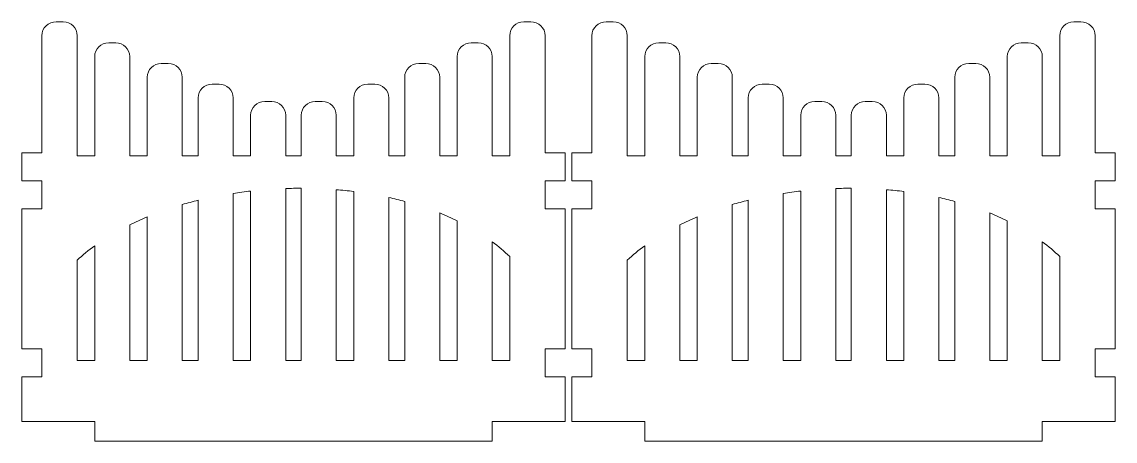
# Model space of a CAD drawing. Header units: millimetres. Extents: x -2221 to -1111, y -254 to 266.
# Drawn here: x -1275.8 to -1110.5, y 73.7 to 137.1 of the extents above; entities that cross this region are included whole.
import ezdxf

# ---------------------------------------------------------------- set-up
doc = ezdxf.new("R2010")
doc.units = ezdxf.units.MM
doc.header["$MEASUREMENT"] = 0
doc.layers.add('layer 1', color=7, linetype='Continuous')

msp = doc.modelspace()

# ---------------------------------------------------------------- linework, layer by layer
at = {"layer": 'layer 1', "color": 250, "lineweight": 9}
for points, knots in [([(-1272.7852, 135.0006), (-1272.7852, 136.1479), (-1271.7619, 137.0866), (-1270.5974, 137.0866), (-1270.5974, 137.0866), (-1270.5974, 137.0866), (-1269.5387, 137.0866), (-1269.5387, 137.0866), (-1269.5387, 137.0866), (-1268.3741, 137.0866), (-1267.4212, 136.1479), (-1267.4212, 135.0006), (-1267.4212, 135.0006), (-1267.4212, 135.0006), (-1267.4212, 116.8172), (-1267.4212, 116.8172), (-1267.4212, 116.8172), (-1267.4212, 116.8172), (-1264.7745, 116.8172), (-1264.7745, 116.8172), (-1264.7745, 116.8172), (-1264.7745, 116.8172), (-1264.7745, 131.8391), (-1264.7745, 131.8391), (-1264.7745, 131.8391), (-1264.7745, 132.9864), (-1263.8217, 133.9251), (-1262.6573, 133.9251), (-1262.6573, 133.9251), (-1262.6573, 133.9251), (-1261.5985, 133.9251), (-1261.5985, 133.9251), (-1261.5985, 133.9251), (-1260.434, 133.9251), (-1259.481, 132.9864), (-1259.481, 131.8391), (-1259.481, 131.8391), (-1259.481, 131.8391), (-1259.481, 116.8172), (-1259.481, 116.8172), (-1259.481, 116.8172), (-1259.481, 116.8172), (-1256.8342, 116.8172), (-1256.8342, 116.8172), (-1256.8342, 116.8172), (-1256.8342, 116.8172), (-1256.8342, 128.7116), (-1256.8342, 128.7116), (-1256.8342, 128.7116), (-1256.8342, 129.8589), (-1255.8814, 130.7976), (-1254.717, 130.7976), (-1254.717, 130.7976), (-1254.717, 130.7976), (-1253.6581, 130.7976), (-1253.6581, 130.7976), (-1253.6581, 130.7976), (-1252.4936, 130.7976), (-1251.5409, 129.8589), (-1251.5409, 128.7116), (-1251.5409, 128.7116), (-1251.5409, 128.7116), (-1251.5409, 116.8172), (-1251.5409, 116.8172), (-1251.5409, 116.8172), (-1251.5409, 116.8172), (-1249.138, 116.8172), (-1249.138, 116.8172), (-1249.138, 116.8172), (-1249.138, 116.8172), (-1249.138, 125.5843), (-1249.138, 125.5843), (-1249.138, 125.5843), (-1249.138, 126.7316), (-1248.1852, 127.6702), (-1247.0205, 127.6702), (-1247.0205, 127.6702), (-1247.0205, 127.6702), (-1245.962, 127.6702), (-1245.962, 127.6702), (-1245.962, 127.6702), (-1244.7974, 127.6702), (-1243.8445, 126.7316), (-1243.8445, 125.5843), (-1243.8445, 125.5843), (-1243.8445, 125.5843), (-1243.8445, 116.8172), (-1243.8445, 116.8172), (-1243.8445, 116.8172), (-1243.8445, 116.8172), (-1241.1978, 116.8172), (-1241.1978, 116.8172), (-1241.1978, 116.8172), (-1241.1978, 116.8172), (-1241.1978, 122.9628), (-1241.1978, 122.9628), (-1241.1978, 122.9628), (-1241.1978, 124.11), (-1240.245, 125.0488), (-1239.0805, 125.0488), (-1239.0805, 125.0488), (-1239.0805, 125.0488), (-1238.0217, 125.0488), (-1238.0217, 125.0488), (-1238.0217, 125.0488), (-1236.8571, 125.0488), (-1235.9042, 124.11), (-1235.9042, 122.9628), (-1235.9042, 122.9628), (-1235.9042, 122.9628), (-1235.9042, 116.8172), (-1235.9042, 116.8172), (-1235.9042, 116.8172), (-1235.9042, 116.8172), (-1233.5538, 116.8172), (-1233.5538, 116.8172), (-1233.5538, 116.8172), (-1233.5538, 116.8172), (-1233.5538, 122.9628), (-1233.5538, 122.9628), (-1233.5538, 122.9628), (-1233.5538, 124.11), (-1232.6009, 125.0488), (-1231.4363, 125.0488), (-1231.4363, 125.0488), (-1231.4363, 125.0488), (-1230.3776, 125.0488), (-1230.3776, 125.0488), (-1230.3776, 125.0488), (-1229.2131, 125.0488), (-1228.2602, 124.11), (-1228.2602, 122.9628), (-1228.2602, 122.9628), (-1228.2602, 122.9628), (-1228.2602, 116.8172), (-1228.2602, 116.8172), (-1228.2602, 116.8172), (-1228.2602, 116.8172), (-1225.6135, 116.8172), (-1225.6135, 116.8172), (-1225.6135, 116.8172), (-1225.6135, 116.8172), (-1225.6135, 125.5843), (-1225.6135, 125.5843), (-1225.6135, 125.5843), (-1225.6135, 126.7316), (-1224.6607, 127.6702), (-1223.496, 127.6702), (-1223.496, 127.6702), (-1223.496, 127.6702), (-1222.4375, 127.6702), (-1222.4375, 127.6702), (-1222.4375, 127.6702), (-1221.2729, 127.6702), (-1220.32, 126.7316), (-1220.32, 125.5843), (-1220.32, 125.5843), (-1220.32, 125.5843), (-1220.32, 116.8172), (-1220.32, 116.8172), (-1220.32, 116.8172), (-1220.32, 116.8172), (-1217.9173, 116.8172), (-1217.9173, 116.8172), (-1217.9173, 116.8172), (-1217.9173, 116.8172), (-1217.9173, 128.7116), (-1217.9173, 128.7116), (-1217.9173, 128.7116), (-1217.9173, 129.8589), (-1216.9644, 130.7976), (-1215.7999, 130.7976), (-1215.7999, 130.7976), (-1215.7999, 130.7976), (-1214.7411, 130.7976), (-1214.7411, 130.7976), (-1214.7411, 130.7976), (-1213.5766, 130.7976), (-1212.6239, 129.8589), (-1212.6239, 128.7116), (-1212.6239, 128.7116), (-1212.6239, 128.7116), (-1212.6239, 116.8172), (-1212.6239, 116.8172), (-1212.6239, 116.8172), (-1212.6239, 116.8172), (-1209.977, 116.8172), (-1209.977, 116.8172), (-1209.977, 116.8172), (-1209.977, 116.8172), (-1209.977, 131.8391), (-1209.977, 131.8391), (-1209.977, 131.8391), (-1209.977, 132.9864), (-1209.024, 133.9251), (-1207.8595, 133.9251), (-1207.8595, 133.9251), (-1207.8595, 133.9251), (-1206.8009, 133.9251), (-1206.8009, 133.9251), (-1206.8009, 133.9251), (-1205.6364, 133.9251), (-1204.6835, 132.9864), (-1204.6835, 131.8391), (-1204.6835, 131.8391), (-1204.6835, 131.8391), (-1204.6835, 116.8172), (-1204.6835, 116.8172), (-1204.6835, 116.8172), (-1204.6835, 116.8172), (-1202.0368, 116.8172), (-1202.0368, 116.8172), (-1202.0368, 116.8172), (-1202.0368, 116.8172), (-1202.0368, 135.0006), (-1202.0368, 135.0006), (-1202.0368, 135.0006), (-1202.0368, 136.1479), (-1201.0841, 137.0866), (-1199.9193, 137.0866), (-1199.9193, 137.0866), (-1199.9193, 137.0866), (-1198.8606, 137.0866), (-1198.8606, 137.0866), (-1198.8606, 137.0866), (-1197.6962, 137.0866), (-1196.6729, 136.1476), (-1196.6729, 135.0006), (-1196.6729, 135.0006), (-1196.6729, 135.0006), (-1196.6729, 117.2681), (-1196.6729, 117.2681), (-1196.6729, 117.2681), (-1196.6729, 117.2681), (-1193.6729, 117.2681), (-1193.6729, 117.2681), (-1193.6729, 117.2681), (-1193.6729, 117.2681), (-1193.6729, 113.0396), (-1193.6729, 113.0396), (-1193.6729, 113.0396), (-1193.6729, 113.0396), (-1196.6729, 113.0396), (-1196.6729, 113.0396), (-1196.6729, 113.0396), (-1196.6729, 113.0396), (-1196.6729, 108.8111), (-1196.6729, 108.8111), (-1196.6729, 108.8111), (-1196.6729, 108.8111), (-1193.6729, 108.8111), (-1193.6729, 108.8111), (-1193.6729, 108.8111), (-1193.6729, 108.8111), (-1193.6729, 87.6688), (-1193.6729, 87.6688), (-1193.6729, 87.6688), (-1193.6729, 87.6688), (-1196.6729, 87.6688), (-1196.6729, 87.6688), (-1196.6729, 87.6688), (-1196.6729, 87.6688), (-1196.6729, 83.4403), (-1196.6729, 83.4403), (-1196.6729, 83.4403), (-1196.6729, 83.4403), (-1193.6728, 83.4403), (-1193.6728, 83.4403), (-1193.6728, 83.4403), (-1193.6728, 83.4403), (-1193.6728, 76.6748), (-1193.6728, 76.6748), (-1193.6728, 76.6748), (-1193.6728, 76.6748), (-1196.6728, 76.6748), (-1196.6728, 76.6748), (-1196.6728, 76.6748), (-1199.3274, 76.6748), (-1202.0523, 76.6748), (-1204.7069, 76.6748), (-1204.7069, 76.6748), (-1204.7069, 76.6748), (-1204.7069, 73.7187), (-1204.7069, 73.7187), (-1204.7069, 73.7187), (-1228.4941, 73.7187), (-1240.964, 73.7187), (-1264.7679, 73.7187), (-1264.7679, 73.7187), (-1264.7679, 73.7187), (-1264.7679, 76.6631), (-1264.7679, 76.6631), (-1264.7679, 76.6631), (-1267.4404, 76.6631), (-1270.1127, 76.6631), (-1272.7852, 76.6631), (-1272.7852, 76.6631), (-1272.7852, 76.6631), (-1275.7853, 76.6631), (-1275.7853, 76.6631), (-1275.7853, 76.6631), (-1275.7853, 76.6631), (-1275.7853, 83.4403), (-1275.7853, 83.4403), (-1275.7853, 83.4403), (-1275.7853, 83.4403), (-1272.7852, 83.4403), (-1272.7852, 83.4403), (-1272.7852, 83.4403), (-1272.7852, 83.4403), (-1272.7852, 87.6688), (-1272.7852, 87.6688), (-1272.7852, 87.6688), (-1272.7852, 87.6688), (-1275.7853, 87.6688), (-1275.7853, 87.6688), (-1275.7853, 87.6688), (-1275.7853, 87.6688), (-1275.7853, 108.8111), (-1275.7853, 108.8111), (-1275.7853, 108.8111), (-1275.7853, 108.8111), (-1272.7852, 108.8111), (-1272.7852, 108.8111), (-1272.7852, 108.8111), (-1272.7852, 108.8111), (-1272.7852, 113.0396), (-1272.7852, 113.0396), (-1272.7852, 113.0396), (-1272.7852, 113.0396), (-1275.7853, 113.0396), (-1275.7853, 113.0396), (-1275.7853, 113.0396), (-1275.7853, 113.0396), (-1275.7853, 117.2681), (-1275.7853, 117.2681), (-1275.7853, 117.2681), (-1275.7853, 117.2681), (-1272.7852, 117.2681), (-1272.7852, 117.2681), (-1272.7852, 117.2681), (-1272.7852, 117.2681), (-1272.7852, 135.0006), (-1272.7852, 135.0006)], [0, 0, 0, 0, 0.01149425, 0.01149425, 0.01149425, 0.01149425, 0.02298851, 0.02298851, 0.02298851, 0.02298851, 0.03448276, 0.03448276, 0.03448276, 0.03448276, 0.04597701, 0.04597701, 0.04597701, 0.04597701, 0.05747126, 0.05747126, 0.05747126, 0.05747126, 0.06896552, 0.06896552, 0.06896552, 0.06896552, 0.08045977, 0.08045977, 0.08045977, 0.08045977, 0.09195402, 0.09195402, 0.09195402, 0.09195402, 0.10344828, 0.10344828, 0.10344828, 0.10344828, 0.11494253, 0.11494253, 0.11494253, 0.11494253, 0.12643678, 0.12643678, 0.12643678, 0.12643678, 0.13793103, 0.13793103, 0.13793103, 0.13793103, 0.14942529, 0.14942529, 0.14942529, 0.14942529, 0.16091954, 0.16091954, 0.16091954, 0.16091954, 0.17241379, 0.17241379, 0.17241379, 0.17241379, 0.18390805, 0.18390805, 0.18390805, 0.18390805, 0.1954023, 0.1954023, 0.1954023, 0.1954023, 0.20689655, 0.20689655, 0.20689655, 0.20689655, 0.2183908, 0.2183908, 0.2183908, 0.2183908, 0.22988506, 0.22988506, 0.22988506, 0.22988506, 0.24137931, 0.24137931, 0.24137931, 0.24137931, 0.25287356, 0.25287356, 0.25287356, 0.25287356, 0.26436782, 0.26436782, 0.26436782, 0.26436782, 0.27586207, 0.27586207, 0.27586207, 0.27586207, 0.28735632, 0.28735632, 0.28735632, 0.28735632, 0.29885057, 0.29885057, 0.29885057, 0.29885057, 0.31034483, 0.31034483, 0.31034483, 0.31034483, 0.32183908, 0.32183908, 0.32183908, 0.32183908, 0.33333333, 0.33333333, 0.33333333, 0.33333333, 0.34482759, 0.34482759, 0.34482759, 0.34482759, 0.35632184, 0.35632184, 0.35632184, 0.35632184, 0.36781609, 0.36781609, 0.36781609, 0.36781609, 0.37931034, 0.37931034, 0.37931034, 0.37931034, 0.3908046, 0.3908046, 0.3908046, 0.3908046, 0.40229885, 0.40229885, 0.40229885, 0.40229885, 0.4137931, 0.4137931, 0.4137931, 0.4137931, 0.42528736, 0.42528736, 0.42528736, 0.42528736, 0.43678161, 0.43678161, 0.43678161, 0.43678161, 0.44827586, 0.44827586, 0.44827586, 0.44827586, 0.45977011, 0.45977011, 0.45977011, 0.45977011, 0.47126437, 0.47126437, 0.47126437, 0.47126437, 0.48275862, 0.48275862, 0.48275862, 0.48275862, 0.49425287, 0.49425287, 0.49425287, 0.49425287, 0.50574713, 0.50574713, 0.50574713, 0.50574713, 0.51724138, 0.51724138, 0.51724138, 0.51724138, 0.52873563, 0.52873563, 0.52873563, 0.52873563, 0.54022989, 0.54022989, 0.54022989, 0.54022989, 0.55172414, 0.55172414, 0.55172414, 0.55172414, 0.56321839, 0.56321839, 0.56321839, 0.56321839, 0.57471264, 0.57471264, 0.57471264, 0.57471264, 0.5862069, 0.5862069, 0.5862069, 0.5862069, 0.59770115, 0.59770115, 0.59770115, 0.59770115, 0.6091954, 0.6091954, 0.6091954, 0.6091954, 0.62068966, 0.62068966, 0.62068966, 0.62068966, 0.63218391, 0.63218391, 0.63218391, 0.63218391, 0.64367816, 0.64367816, 0.64367816, 0.64367816, 0.65517241, 0.65517241, 0.65517241, 0.65517241, 0.66666667, 0.66666667, 0.66666667, 0.66666667, 0.67816092, 0.67816092, 0.67816092, 0.67816092, 0.68965517, 0.68965517, 0.68965517, 0.68965517, 0.70114943, 0.70114943, 0.70114943, 0.70114943, 0.71264368, 0.71264368, 0.71264368, 0.71264368, 0.72413793, 0.72413793, 0.72413793, 0.72413793, 0.73563218, 0.73563218, 0.73563218, 0.73563218, 0.74712644, 0.74712644, 0.74712644, 0.74712644, 0.75862069, 0.75862069, 0.75862069, 0.75862069, 0.77011494, 0.77011494, 0.77011494, 0.77011494, 0.7816092, 0.7816092, 0.7816092, 0.7816092, 0.79310345, 0.79310345, 0.79310345, 0.79310345, 0.8045977, 0.8045977, 0.8045977, 0.8045977, 0.81609195, 0.81609195, 0.81609195, 0.81609195, 0.82758621, 0.82758621, 0.82758621, 0.82758621, 0.83908046, 0.83908046, 0.83908046, 0.83908046, 0.85057471, 0.85057471, 0.85057471, 0.85057471, 0.86206897, 0.86206897, 0.86206897, 0.86206897, 0.87356322, 0.87356322, 0.87356322, 0.87356322, 0.88505747, 0.88505747, 0.88505747, 0.88505747, 0.89655172, 0.89655172, 0.89655172, 0.89655172, 0.90804598, 0.90804598, 0.90804598, 0.90804598, 0.91954023, 0.91954023, 0.91954023, 0.91954023, 0.93103448, 0.93103448, 0.93103448, 0.93103448, 0.94252874, 0.94252874, 0.94252874, 0.94252874, 0.95402299, 0.95402299, 0.95402299, 0.95402299, 0.96551724, 0.96551724, 0.96551724, 0.96551724, 0.97701149, 0.97701149, 0.97701149, 0.97701149, 1, 1, 1, 1]), ([(-1189.6294, 135.0006), (-1189.6294, 136.1479), (-1188.6061, 137.0866), (-1187.4416, 137.0866), (-1187.4416, 137.0866), (-1187.4416, 137.0866), (-1186.3829, 137.0866), (-1186.3829, 137.0866), (-1186.3829, 137.0866), (-1185.2183, 137.0866), (-1184.2654, 136.1479), (-1184.2654, 135.0006), (-1184.2654, 135.0006), (-1184.2654, 135.0006), (-1184.2654, 116.8172), (-1184.2654, 116.8172), (-1184.2654, 116.8172), (-1184.2654, 116.8172), (-1181.6187, 116.8172), (-1181.6187, 116.8172), (-1181.6187, 116.8172), (-1181.6187, 116.8172), (-1181.6187, 131.8391), (-1181.6187, 131.8391), (-1181.6187, 131.8391), (-1181.6187, 132.9864), (-1180.6659, 133.9251), (-1179.5015, 133.9251), (-1179.5015, 133.9251), (-1179.5015, 133.9251), (-1178.4427, 133.9251), (-1178.4427, 133.9251), (-1178.4427, 133.9251), (-1177.2782, 133.9251), (-1176.3252, 132.9864), (-1176.3252, 131.8391), (-1176.3252, 131.8391), (-1176.3252, 131.8391), (-1176.3252, 116.8172), (-1176.3252, 116.8172), (-1176.3252, 116.8172), (-1176.3252, 116.8172), (-1173.6784, 116.8172), (-1173.6784, 116.8172), (-1173.6784, 116.8172), (-1173.6784, 116.8172), (-1173.6784, 128.7116), (-1173.6784, 128.7116), (-1173.6784, 128.7116), (-1173.6784, 129.8589), (-1172.7256, 130.7976), (-1171.5612, 130.7976), (-1171.5612, 130.7976), (-1171.5612, 130.7976), (-1170.5023, 130.7976), (-1170.5023, 130.7976), (-1170.5023, 130.7976), (-1169.3378, 130.7976), (-1168.3851, 129.8589), (-1168.3851, 128.7116), (-1168.3851, 128.7116), (-1168.3851, 128.7116), (-1168.3851, 116.8172), (-1168.3851, 116.8172), (-1168.3851, 116.8172), (-1168.3851, 116.8172), (-1165.9822, 116.8172), (-1165.9822, 116.8172), (-1165.9822, 116.8172), (-1165.9822, 116.8172), (-1165.9822, 125.5843), (-1165.9822, 125.5843), (-1165.9822, 125.5843), (-1165.9822, 126.7316), (-1165.0294, 127.6702), (-1163.8647, 127.6702), (-1163.8647, 127.6702), (-1163.8647, 127.6702), (-1162.8062, 127.6702), (-1162.8062, 127.6702), (-1162.8062, 127.6702), (-1161.6416, 127.6702), (-1160.6887, 126.7316), (-1160.6887, 125.5843), (-1160.6887, 125.5843), (-1160.6887, 125.5843), (-1160.6887, 116.8172), (-1160.6887, 116.8172), (-1160.6887, 116.8172), (-1160.6887, 116.8172), (-1158.042, 116.8172), (-1158.042, 116.8172), (-1158.042, 116.8172), (-1158.042, 116.8172), (-1158.042, 122.9628), (-1158.042, 122.9628), (-1158.042, 122.9628), (-1158.042, 124.11), (-1157.0892, 125.0488), (-1155.9247, 125.0488), (-1155.9247, 125.0488), (-1155.9247, 125.0488), (-1154.8659, 125.0488), (-1154.8659, 125.0488), (-1154.8659, 125.0488), (-1153.7013, 125.0488), (-1152.7484, 124.11), (-1152.7484, 122.9628), (-1152.7484, 122.9628), (-1152.7484, 122.9628), (-1152.7484, 116.8172), (-1152.7484, 116.8172), (-1152.7484, 116.8172), (-1152.7484, 116.8172), (-1150.398, 116.8172), (-1150.398, 116.8172), (-1150.398, 116.8172), (-1150.398, 116.8172), (-1150.398, 122.9628), (-1150.398, 122.9628), (-1150.398, 122.9628), (-1150.398, 124.11), (-1149.4451, 125.0488), (-1148.2805, 125.0488), (-1148.2805, 125.0488), (-1148.2805, 125.0488), (-1147.2218, 125.0488), (-1147.2218, 125.0488), (-1147.2218, 125.0488), (-1146.0573, 125.0488), (-1145.1044, 124.11), (-1145.1044, 122.9628), (-1145.1044, 122.9628), (-1145.1044, 122.9628), (-1145.1044, 116.8172), (-1145.1044, 116.8172), (-1145.1044, 116.8172), (-1145.1044, 116.8172), (-1142.4577, 116.8172), (-1142.4577, 116.8172), (-1142.4577, 116.8172), (-1142.4577, 116.8172), (-1142.4577, 125.5843), (-1142.4577, 125.5843), (-1142.4577, 125.5843), (-1142.4577, 126.7316), (-1141.5049, 127.6702), (-1140.3402, 127.6702), (-1140.3402, 127.6702), (-1140.3402, 127.6702), (-1139.2817, 127.6702), (-1139.2817, 127.6702), (-1139.2817, 127.6702), (-1138.1171, 127.6702), (-1137.1642, 126.7316), (-1137.1642, 125.5843), (-1137.1642, 125.5843), (-1137.1642, 125.5843), (-1137.1642, 116.8172), (-1137.1642, 116.8172), (-1137.1642, 116.8172), (-1137.1642, 116.8172), (-1134.7615, 116.8172), (-1134.7615, 116.8172), (-1134.7615, 116.8172), (-1134.7615, 116.8172), (-1134.7615, 128.7116), (-1134.7615, 128.7116), (-1134.7615, 128.7116), (-1134.7615, 129.8589), (-1133.8086, 130.7976), (-1132.6441, 130.7976), (-1132.6441, 130.7976), (-1132.6441, 130.7976), (-1131.5853, 130.7976), (-1131.5853, 130.7976), (-1131.5853, 130.7976), (-1130.4208, 130.7976), (-1129.4681, 129.8589), (-1129.4681, 128.7116), (-1129.4681, 128.7116), (-1129.4681, 128.7116), (-1129.4681, 116.8172), (-1129.4681, 116.8172), (-1129.4681, 116.8172), (-1129.4681, 116.8172), (-1126.8212, 116.8172), (-1126.8212, 116.8172), (-1126.8212, 116.8172), (-1126.8212, 116.8172), (-1126.8212, 131.8391), (-1126.8212, 131.8391), (-1126.8212, 131.8391), (-1126.8212, 132.9864), (-1125.8682, 133.9251), (-1124.7037, 133.9251), (-1124.7037, 133.9251), (-1124.7037, 133.9251), (-1123.6451, 133.9251), (-1123.6451, 133.9251), (-1123.6451, 133.9251), (-1122.4806, 133.9251), (-1121.5277, 132.9864), (-1121.5277, 131.8391), (-1121.5277, 131.8391), (-1121.5277, 131.8391), (-1121.5277, 116.8172), (-1121.5277, 116.8172), (-1121.5277, 116.8172), (-1121.5277, 116.8172), (-1118.881, 116.8172), (-1118.881, 116.8172), (-1118.881, 116.8172), (-1118.881, 116.8172), (-1118.881, 135.0006), (-1118.881, 135.0006), (-1118.881, 135.0006), (-1118.881, 136.1479), (-1117.9283, 137.0866), (-1116.7635, 137.0866), (-1116.7635, 137.0866), (-1116.7635, 137.0866), (-1115.7048, 137.0866), (-1115.7048, 137.0866), (-1115.7048, 137.0866), (-1114.5404, 137.0866), (-1113.5171, 136.1476), (-1113.5171, 135.0006), (-1113.5171, 135.0006), (-1113.5171, 135.0006), (-1113.5171, 117.2681), (-1113.5171, 117.2681), (-1113.5171, 117.2681), (-1113.5171, 117.2681), (-1110.5171, 117.2681), (-1110.5171, 117.2681), (-1110.5171, 117.2681), (-1110.5171, 117.2681), (-1110.5171, 113.0396), (-1110.5171, 113.0396), (-1110.5171, 113.0396), (-1110.5171, 113.0396), (-1113.5171, 113.0396), (-1113.5171, 113.0396), (-1113.5171, 113.0396), (-1113.5171, 113.0396), (-1113.5171, 108.8111), (-1113.5171, 108.8111), (-1113.5171, 108.8111), (-1113.5171, 108.8111), (-1110.5171, 108.8111), (-1110.5171, 108.8111), (-1110.5171, 108.8111), (-1110.5171, 108.8111), (-1110.5171, 87.6688), (-1110.5171, 87.6688), (-1110.5171, 87.6688), (-1110.5171, 87.6688), (-1113.5171, 87.6688), (-1113.5171, 87.6688), (-1113.5171, 87.6688), (-1113.5171, 87.6688), (-1113.5171, 83.4403), (-1113.5171, 83.4403), (-1113.5171, 83.4403), (-1113.5171, 83.4403), (-1110.517, 83.4403), (-1110.517, 83.4403), (-1110.517, 83.4403), (-1110.517, 83.4403), (-1110.517, 76.6748), (-1110.517, 76.6748), (-1110.517, 76.6748), (-1110.517, 76.6748), (-1113.517, 76.6748), (-1113.517, 76.6748), (-1113.517, 76.6748), (-1116.1716, 76.6748), (-1118.8965, 76.6748), (-1121.5511, 76.6748), (-1121.5511, 76.6748), (-1121.5511, 76.6748), (-1121.5511, 73.7187), (-1121.5511, 73.7187), (-1121.5511, 73.7187), (-1145.3383, 73.7187), (-1157.8082, 73.7187), (-1181.6121, 73.7187), (-1181.6121, 73.7187), (-1181.6121, 73.7187), (-1181.6121, 76.6631), (-1181.6121, 76.6631), (-1181.6121, 76.6631), (-1184.2846, 76.6631), (-1186.9569, 76.6631), (-1189.6294, 76.6631), (-1189.6294, 76.6631), (-1189.6294, 76.6631), (-1192.6295, 76.6631), (-1192.6295, 76.6631), (-1192.6295, 76.6631), (-1192.6295, 76.6631), (-1192.6295, 83.4403), (-1192.6295, 83.4403), (-1192.6295, 83.4403), (-1192.6295, 83.4403), (-1189.6294, 83.4403), (-1189.6294, 83.4403), (-1189.6294, 83.4403), (-1189.6294, 83.4403), (-1189.6294, 87.6688), (-1189.6294, 87.6688), (-1189.6294, 87.6688), (-1189.6294, 87.6688), (-1192.6295, 87.6688), (-1192.6295, 87.6688), (-1192.6295, 87.6688), (-1192.6295, 87.6688), (-1192.6295, 108.8111), (-1192.6295, 108.8111), (-1192.6295, 108.8111), (-1192.6295, 108.8111), (-1189.6294, 108.8111), (-1189.6294, 108.8111), (-1189.6294, 108.8111), (-1189.6294, 108.8111), (-1189.6294, 113.0396), (-1189.6294, 113.0396), (-1189.6294, 113.0396), (-1189.6294, 113.0396), (-1192.6295, 113.0396), (-1192.6295, 113.0396), (-1192.6295, 113.0396), (-1192.6295, 113.0396), (-1192.6295, 117.2681), (-1192.6295, 117.2681), (-1192.6295, 117.2681), (-1192.6295, 117.2681), (-1189.6294, 117.2681), (-1189.6294, 117.2681), (-1189.6294, 117.2681), (-1189.6294, 117.2681), (-1189.6294, 135.0006), (-1189.6294, 135.0006)], [0, 0, 0, 0, 0.01149425, 0.01149425, 0.01149425, 0.01149425, 0.02298851, 0.02298851, 0.02298851, 0.02298851, 0.03448276, 0.03448276, 0.03448276, 0.03448276, 0.04597701, 0.04597701, 0.04597701, 0.04597701, 0.05747126, 0.05747126, 0.05747126, 0.05747126, 0.06896552, 0.06896552, 0.06896552, 0.06896552, 0.08045977, 0.08045977, 0.08045977, 0.08045977, 0.09195402, 0.09195402, 0.09195402, 0.09195402, 0.10344828, 0.10344828, 0.10344828, 0.10344828, 0.11494253, 0.11494253, 0.11494253, 0.11494253, 0.12643678, 0.12643678, 0.12643678, 0.12643678, 0.13793103, 0.13793103, 0.13793103, 0.13793103, 0.14942529, 0.14942529, 0.14942529, 0.14942529, 0.16091954, 0.16091954, 0.16091954, 0.16091954, 0.17241379, 0.17241379, 0.17241379, 0.17241379, 0.18390805, 0.18390805, 0.18390805, 0.18390805, 0.1954023, 0.1954023, 0.1954023, 0.1954023, 0.20689655, 0.20689655, 0.20689655, 0.20689655, 0.2183908, 0.2183908, 0.2183908, 0.2183908, 0.22988506, 0.22988506, 0.22988506, 0.22988506, 0.24137931, 0.24137931, 0.24137931, 0.24137931, 0.25287356, 0.25287356, 0.25287356, 0.25287356, 0.26436782, 0.26436782, 0.26436782, 0.26436782, 0.27586207, 0.27586207, 0.27586207, 0.27586207, 0.28735632, 0.28735632, 0.28735632, 0.28735632, 0.29885057, 0.29885057, 0.29885057, 0.29885057, 0.31034483, 0.31034483, 0.31034483, 0.31034483, 0.32183908, 0.32183908, 0.32183908, 0.32183908, 0.33333333, 0.33333333, 0.33333333, 0.33333333, 0.34482759, 0.34482759, 0.34482759, 0.34482759, 0.35632184, 0.35632184, 0.35632184, 0.35632184, 0.36781609, 0.36781609, 0.36781609, 0.36781609, 0.37931034, 0.37931034, 0.37931034, 0.37931034, 0.3908046, 0.3908046, 0.3908046, 0.3908046, 0.40229885, 0.40229885, 0.40229885, 0.40229885, 0.4137931, 0.4137931, 0.4137931, 0.4137931, 0.42528736, 0.42528736, 0.42528736, 0.42528736, 0.43678161, 0.43678161, 0.43678161, 0.43678161, 0.44827586, 0.44827586, 0.44827586, 0.44827586, 0.45977011, 0.45977011, 0.45977011, 0.45977011, 0.47126437, 0.47126437, 0.47126437, 0.47126437, 0.48275862, 0.48275862, 0.48275862, 0.48275862, 0.49425287, 0.49425287, 0.49425287, 0.49425287, 0.50574713, 0.50574713, 0.50574713, 0.50574713, 0.51724138, 0.51724138, 0.51724138, 0.51724138, 0.52873563, 0.52873563, 0.52873563, 0.52873563, 0.54022989, 0.54022989, 0.54022989, 0.54022989, 0.55172414, 0.55172414, 0.55172414, 0.55172414, 0.56321839, 0.56321839, 0.56321839, 0.56321839, 0.57471264, 0.57471264, 0.57471264, 0.57471264, 0.5862069, 0.5862069, 0.5862069, 0.5862069, 0.59770115, 0.59770115, 0.59770115, 0.59770115, 0.6091954, 0.6091954, 0.6091954, 0.6091954, 0.62068966, 0.62068966, 0.62068966, 0.62068966, 0.63218391, 0.63218391, 0.63218391, 0.63218391, 0.64367816, 0.64367816, 0.64367816, 0.64367816, 0.65517241, 0.65517241, 0.65517241, 0.65517241, 0.66666667, 0.66666667, 0.66666667, 0.66666667, 0.67816092, 0.67816092, 0.67816092, 0.67816092, 0.68965517, 0.68965517, 0.68965517, 0.68965517, 0.70114943, 0.70114943, 0.70114943, 0.70114943, 0.71264368, 0.71264368, 0.71264368, 0.71264368, 0.72413793, 0.72413793, 0.72413793, 0.72413793, 0.73563218, 0.73563218, 0.73563218, 0.73563218, 0.74712644, 0.74712644, 0.74712644, 0.74712644, 0.75862069, 0.75862069, 0.75862069, 0.75862069, 0.77011494, 0.77011494, 0.77011494, 0.77011494, 0.7816092, 0.7816092, 0.7816092, 0.7816092, 0.79310345, 0.79310345, 0.79310345, 0.79310345, 0.8045977, 0.8045977, 0.8045977, 0.8045977, 0.81609195, 0.81609195, 0.81609195, 0.81609195, 0.82758621, 0.82758621, 0.82758621, 0.82758621, 0.83908046, 0.83908046, 0.83908046, 0.83908046, 0.85057471, 0.85057471, 0.85057471, 0.85057471, 0.86206897, 0.86206897, 0.86206897, 0.86206897, 0.87356322, 0.87356322, 0.87356322, 0.87356322, 0.88505747, 0.88505747, 0.88505747, 0.88505747, 0.89655172, 0.89655172, 0.89655172, 0.89655172, 0.90804598, 0.90804598, 0.90804598, 0.90804598, 0.91954023, 0.91954023, 0.91954023, 0.91954023, 0.93103448, 0.93103448, 0.93103448, 0.93103448, 0.94252874, 0.94252874, 0.94252874, 0.94252874, 0.95402299, 0.95402299, 0.95402299, 0.95402299, 0.96551724, 0.96551724, 0.96551724, 0.96551724, 0.97701149, 0.97701149, 0.97701149, 0.97701149, 1, 1, 1, 1]), ([(-1241.1978, 85.9112), (-1241.1978, 85.9112), (-1243.8445, 85.9112), (-1243.8445, 85.9112), (-1243.8445, 85.9112), (-1243.8445, 85.9112), (-1243.8445, 111.1689), (-1243.8445, 111.1689), (-1243.8445, 111.1689), (-1242.9682, 111.3037), (-1242.0848, 111.4177), (-1241.1978, 111.5166), (-1241.1978, 111.5166), (-1241.1978, 111.5166), (-1241.1978, 85.9112), (-1241.1978, 85.9112)], [0, 0, 0, 0, 0.2, 0.2, 0.2, 0.2, 0.4, 0.4, 0.4, 0.4, 0.6, 0.6, 0.6, 0.6, 1, 1, 1, 1]), ([(-1233.5538, 85.9112), (-1233.5538, 85.9112), (-1235.9042, 85.9112), (-1235.9042, 85.9112), (-1235.9042, 85.9112), (-1235.9042, 85.9112), (-1235.9042, 111.8997), (-1235.9042, 111.8997), (-1235.9042, 111.8997), (-1235.1207, 111.9257), (-1234.3372, 111.9383), (-1233.5538, 111.9373), (-1233.5538, 111.9373), (-1233.5538, 111.9373), (-1233.5538, 85.9112), (-1233.5538, 85.9112)], [0, 0, 0, 0, 0.2, 0.2, 0.2, 0.2, 0.4, 0.4, 0.4, 0.4, 0.6, 0.6, 0.6, 0.6, 1, 1, 1, 1]), ([(-1225.6135, 85.9112), (-1225.6135, 85.9112), (-1228.2602, 85.9112), (-1228.2602, 85.9112), (-1228.2602, 85.9112), (-1228.2602, 85.9112), (-1228.2602, 111.7157), (-1228.2602, 111.7157), (-1228.2602, 111.7157), (-1227.3733, 111.6434), (-1226.4892, 111.5576), (-1225.6135, 111.4483), (-1225.6135, 111.4483), (-1225.6135, 111.4483), (-1225.6135, 85.9112), (-1225.6135, 85.9112)], [0, 0, 0, 0, 0.2, 0.2, 0.2, 0.2, 0.4, 0.4, 0.4, 0.4, 0.6, 0.6, 0.6, 0.6, 1, 1, 1, 1]), ([(-1158.042, 85.9112), (-1158.042, 85.9112), (-1160.6887, 85.9112), (-1160.6887, 85.9112), (-1160.6887, 85.9112), (-1160.6887, 85.9112), (-1160.6887, 111.1689), (-1160.6887, 111.1689), (-1160.6887, 111.1689), (-1159.8124, 111.3037), (-1158.929, 111.4177), (-1158.042, 111.5166), (-1158.042, 111.5166), (-1158.042, 111.5166), (-1158.042, 85.9112), (-1158.042, 85.9112)], [0, 0, 0, 0, 0.2, 0.2, 0.2, 0.2, 0.4, 0.4, 0.4, 0.4, 0.6, 0.6, 0.6, 0.6, 1, 1, 1, 1]), ([(-1150.398, 85.9112), (-1150.398, 85.9112), (-1152.7484, 85.9112), (-1152.7484, 85.9112), (-1152.7484, 85.9112), (-1152.7484, 85.9112), (-1152.7484, 111.8997), (-1152.7484, 111.8997), (-1152.7484, 111.8997), (-1151.9649, 111.9257), (-1151.1814, 111.9383), (-1150.398, 111.9373), (-1150.398, 111.9373), (-1150.398, 111.9373), (-1150.398, 85.9112), (-1150.398, 85.9112)], [0, 0, 0, 0, 0.2, 0.2, 0.2, 0.2, 0.4, 0.4, 0.4, 0.4, 0.6, 0.6, 0.6, 0.6, 1, 1, 1, 1]), ([(-1142.4577, 85.9112), (-1142.4577, 85.9112), (-1145.1044, 85.9112), (-1145.1044, 85.9112), (-1145.1044, 85.9112), (-1145.1044, 85.9112), (-1145.1044, 111.7157), (-1145.1044, 111.7157), (-1145.1044, 111.7157), (-1144.2175, 111.6434), (-1143.3334, 111.5576), (-1142.4577, 111.4483), (-1142.4577, 111.4483), (-1142.4577, 111.4483), (-1142.4577, 85.9112), (-1142.4577, 85.9112)], [0, 0, 0, 0, 0.2, 0.2, 0.2, 0.2, 0.4, 0.4, 0.4, 0.4, 0.6, 0.6, 0.6, 0.6, 1, 1, 1, 1]), ([(-1249.138, 85.9112), (-1249.138, 85.9112), (-1251.5409, 85.9112), (-1251.5409, 85.9112), (-1251.5409, 85.9112), (-1251.5409, 85.9112), (-1251.5409, 109.4742), (-1251.5409, 109.4742), (-1251.5409, 109.4742), (-1250.7497, 109.7047), (-1249.949, 109.9208), (-1249.138, 110.1195), (-1249.138, 110.1195), (-1249.138, 110.1195), (-1249.138, 85.9112), (-1249.138, 85.9112)], [0, 0, 0, 0, 0.2, 0.2, 0.2, 0.2, 0.4, 0.4, 0.4, 0.4, 0.6, 0.6, 0.6, 0.6, 1, 1, 1, 1]), ([(-1217.9173, 85.9112), (-1217.9173, 85.9112), (-1220.32, 85.9112), (-1220.32, 85.9112), (-1220.32, 85.9112), (-1220.32, 85.9112), (-1220.32, 110.5456), (-1220.32, 110.5456), (-1220.32, 110.5456), (-1219.5081, 110.3668), (-1218.7087, 110.1663), (-1217.9173, 109.954), (-1217.9173, 109.954), (-1217.9173, 109.954), (-1217.9173, 85.9112), (-1217.9173, 85.9112)], [0, 0, 0, 0, 0.2, 0.2, 0.2, 0.2, 0.4, 0.4, 0.4, 0.4, 0.6, 0.6, 0.6, 0.6, 1, 1, 1, 1]), ([(-1165.9822, 85.9112), (-1165.9822, 85.9112), (-1168.3851, 85.9112), (-1168.3851, 85.9112), (-1168.3851, 85.9112), (-1168.3851, 85.9112), (-1168.3851, 109.4742), (-1168.3851, 109.4742), (-1168.3851, 109.4742), (-1167.5939, 109.7047), (-1166.7932, 109.9208), (-1165.9822, 110.1195), (-1165.9822, 110.1195), (-1165.9822, 110.1195), (-1165.9822, 85.9112), (-1165.9822, 85.9112)], [0, 0, 0, 0, 0.2, 0.2, 0.2, 0.2, 0.4, 0.4, 0.4, 0.4, 0.6, 0.6, 0.6, 0.6, 1, 1, 1, 1]), ([(-1134.7615, 85.9112), (-1134.7615, 85.9112), (-1137.1642, 85.9112), (-1137.1642, 85.9112), (-1137.1642, 85.9112), (-1137.1642, 85.9112), (-1137.1642, 110.5456), (-1137.1642, 110.5456), (-1137.1642, 110.5456), (-1136.3523, 110.3668), (-1135.5529, 110.1663), (-1134.7615, 109.954), (-1134.7615, 109.954), (-1134.7615, 109.954), (-1134.7615, 85.9112), (-1134.7615, 85.9112)], [0, 0, 0, 0, 0.2, 0.2, 0.2, 0.2, 0.4, 0.4, 0.4, 0.4, 0.6, 0.6, 0.6, 0.6, 1, 1, 1, 1]), ([(-1256.8342, 85.9112), (-1256.8342, 85.9112), (-1259.481, 85.9112), (-1259.481, 85.9112), (-1259.481, 85.9112), (-1259.481, 85.9112), (-1259.481, 106.419), (-1259.481, 106.419), (-1259.481, 106.419), (-1258.6239, 106.8431), (-1257.7395, 107.2416), (-1256.8342, 107.6175), (-1256.8342, 107.6175), (-1256.8342, 107.6175), (-1256.8342, 85.9112), (-1256.8342, 85.9112)], [0, 0, 0, 0, 0.2, 0.2, 0.2, 0.2, 0.4, 0.4, 0.4, 0.4, 0.6, 0.6, 0.6, 0.6, 1, 1, 1, 1]), ([(-1209.977, 85.9112), (-1209.977, 85.9112), (-1212.6239, 85.9112), (-1212.6239, 85.9112), (-1212.6239, 85.9112), (-1212.6239, 85.9112), (-1212.6239, 108.2028), (-1212.6239, 108.2028), (-1212.6239, 108.2028), (-1211.7172, 107.84), (-1210.834, 107.4501), (-1209.977, 107.0333), (-1209.977, 107.0333), (-1209.977, 107.0333), (-1209.977, 85.9112), (-1209.977, 85.9112)], [0, 0, 0, 0, 0.2, 0.2, 0.2, 0.2, 0.4, 0.4, 0.4, 0.4, 0.6, 0.6, 0.6, 0.6, 1, 1, 1, 1]), ([(-1173.6784, 85.9112), (-1173.6784, 85.9112), (-1176.3252, 85.9112), (-1176.3252, 85.9112), (-1176.3252, 85.9112), (-1176.3252, 85.9112), (-1176.3252, 106.419), (-1176.3252, 106.419), (-1176.3252, 106.419), (-1175.4681, 106.8431), (-1174.5837, 107.2416), (-1173.6784, 107.6175), (-1173.6784, 107.6175), (-1173.6784, 107.6175), (-1173.6784, 85.9112), (-1173.6784, 85.9112)], [0, 0, 0, 0, 0.2, 0.2, 0.2, 0.2, 0.4, 0.4, 0.4, 0.4, 0.6, 0.6, 0.6, 0.6, 1, 1, 1, 1]), ([(-1126.8212, 85.9112), (-1126.8212, 85.9112), (-1129.4681, 85.9112), (-1129.4681, 85.9112), (-1129.4681, 85.9112), (-1129.4681, 85.9112), (-1129.4681, 108.2028), (-1129.4681, 108.2028), (-1129.4681, 108.2028), (-1128.5614, 107.84), (-1127.6782, 107.4501), (-1126.8212, 107.0333), (-1126.8212, 107.0333), (-1126.8212, 107.0333), (-1126.8212, 85.9112), (-1126.8212, 85.9112)], [0, 0, 0, 0, 0.2, 0.2, 0.2, 0.2, 0.4, 0.4, 0.4, 0.4, 0.6, 0.6, 0.6, 0.6, 1, 1, 1, 1]), ([(-1264.7745, 85.9112), (-1264.7745, 85.9112), (-1267.4212, 85.9112), (-1267.4212, 85.9112), (-1267.4212, 85.9112), (-1267.4212, 85.9112), (-1267.4212, 101.0728), (-1267.4212, 101.0728), (-1267.4212, 101.0728), (-1266.5961, 101.8357), (-1265.7149, 102.5633), (-1264.7745, 103.2477), (-1264.7745, 103.2477), (-1264.7745, 103.2477), (-1264.7745, 85.9112), (-1264.7745, 85.9112)], [0, 0, 0, 0, 0.2, 0.2, 0.2, 0.2, 0.4, 0.4, 0.4, 0.4, 0.6, 0.6, 0.6, 0.6, 1, 1, 1, 1]), ([(-1202.0368, 85.9112), (-1202.0368, 85.9112), (-1204.6835, 85.9112), (-1204.6835, 85.9112), (-1204.6835, 85.9112), (-1204.6835, 85.9112), (-1204.6835, 103.8539), (-1204.6835, 103.8539), (-1204.6835, 103.8539), (-1203.7421, 103.1554), (-1202.859, 102.4094), (-1202.0368, 101.6185), (-1202.0368, 101.6185), (-1202.0368, 101.6185), (-1202.0368, 85.9112), (-1202.0368, 85.9112)], [0, 0, 0, 0, 0.2, 0.2, 0.2, 0.2, 0.4, 0.4, 0.4, 0.4, 0.6, 0.6, 0.6, 0.6, 1, 1, 1, 1]), ([(-1181.6187, 85.9112), (-1181.6187, 85.9112), (-1184.2654, 85.9112), (-1184.2654, 85.9112), (-1184.2654, 85.9112), (-1184.2654, 85.9112), (-1184.2654, 101.0728), (-1184.2654, 101.0728), (-1184.2654, 101.0728), (-1183.4403, 101.8357), (-1182.5591, 102.5633), (-1181.6187, 103.2477), (-1181.6187, 103.2477), (-1181.6187, 103.2477), (-1181.6187, 85.9112), (-1181.6187, 85.9112)], [0, 0, 0, 0, 0.2, 0.2, 0.2, 0.2, 0.4, 0.4, 0.4, 0.4, 0.6, 0.6, 0.6, 0.6, 1, 1, 1, 1]), ([(-1118.881, 85.9112), (-1118.881, 85.9112), (-1121.5277, 85.9112), (-1121.5277, 85.9112), (-1121.5277, 85.9112), (-1121.5277, 85.9112), (-1121.5277, 103.8539), (-1121.5277, 103.8539), (-1121.5277, 103.8539), (-1120.5863, 103.1554), (-1119.7032, 102.4094), (-1118.881, 101.6185), (-1118.881, 101.6185), (-1118.881, 101.6185), (-1118.881, 85.9112), (-1118.881, 85.9112)], [0, 0, 0, 0, 0.2, 0.2, 0.2, 0.2, 0.4, 0.4, 0.4, 0.4, 0.6, 0.6, 0.6, 0.6, 1, 1, 1, 1])]:
    msp.add_open_spline(points, degree=3, knots=knots, dxfattribs=at)

doc.saveas('drawing.dxf')
